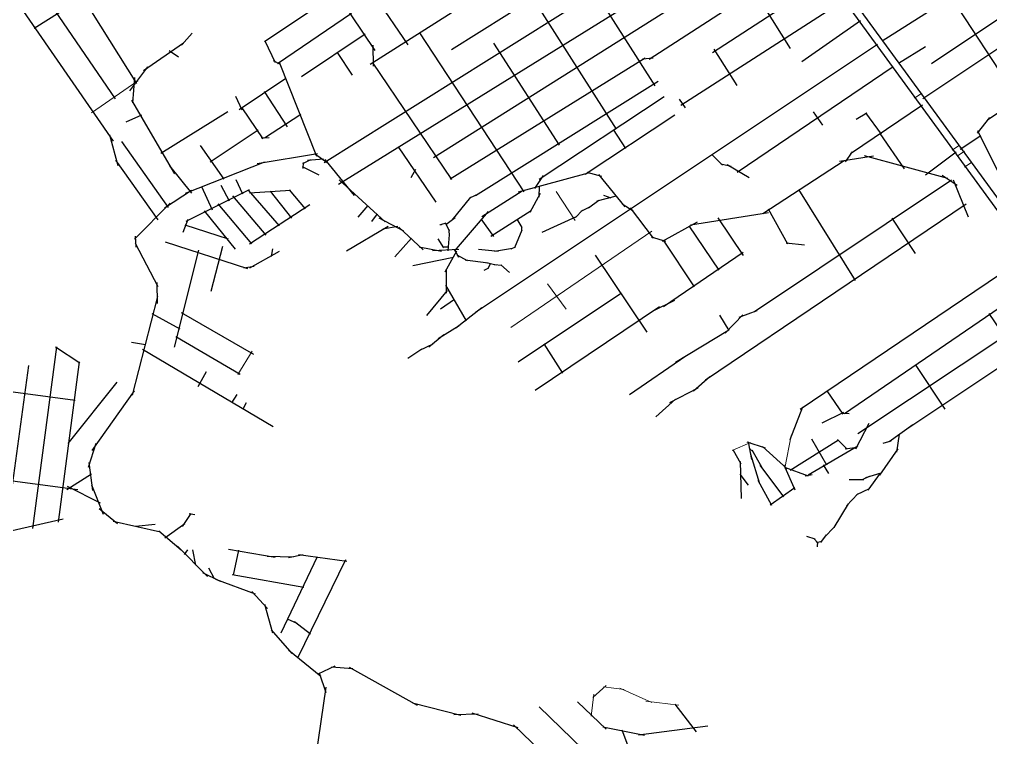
# Model space of a CAD drawing. Header units: inches. Extents: x 723419 to 759401, y 6910722 to 6968430.
# Drawn here: x 731647 to 733965, y 6946922 to 6948636 of the extents above; entities that cross this region are included whole.
import ezdxf

# ---------------------------------------------------------------- set-up
doc = ezdxf.new("R2010")
doc.units = ezdxf.units.IN
doc.header["$MEASUREMENT"] = 0
doc.layers.add('Linhas Axiais - Sao Jose', color=5, linetype='Continuous', lineweight=60)

msp = doc.modelspace()

# ---------------------------------------------------------------- linework, layer by layer
at = {"layer": 'Linhas Axiais - Sao Jose', "linetype": 'Continuous', "lineweight": 25}
for p, q in [((732609.3, 6950062.3), (734796.7, 6947058.9)), ((732628.4, 6950064.6), (734813.6, 6947066.9)), ((735162.9, 6949425.1), (733823.8, 6948530.3)), ((735076.6, 6949151.6), (733957.2, 6948395.7)), ((734845.5, 6949139.4), (733802.7, 6948446.7)), ((732325.3, 6949018.9), (731682.2, 6948614.4)), ((733226.6, 6948999.7), (732484.3, 6948528.6)), ((733422, 6948950.6), (732374.1, 6948293.6)), ((732677.9, 6948564.4), (733231.9, 6948911.6)), ((733495.9, 6948848), (732634.9, 6948305.2)), ((731632.2, 6948803.3), (731875.7, 6948446.2)), ((732943, 6948824.4), (733163.1, 6948477.8)), ((733537.9, 6948791.4), (733149.8, 6948540)), ((733246.9, 6948761.6), (732408.4, 6948241.7)), ((732447.3, 6948761), (732574.2, 6948575.5)), ((732829.4, 6948753.8), (733070.9, 6948374)), ((733577.5, 6948736.4), (733301.2, 6948555.9)), ((732391, 6948717.7), (732495.5, 6948561.6)), ((733846.3, 6948726), (734033.9, 6948438.9)), ((731626.9, 6948698.8), (731870.4, 6948345.7)), ((731797.4, 6948689.5), (731926.2, 6948483.4)), ((732406.8, 6948699.9), (732232.1, 6948582.5)), ((733875.9, 6948692.3), (733705.6, 6948583.8)), ((733616.8, 6948682.8), (733225.2, 6948430.3)), ((733421.6, 6948668.9), (733486.7, 6948566.7)), ((732439.9, 6948650), (732262.9, 6948529.7)), ((733654.2, 6948632.3), (733513.9, 6948535.1)), ((732059, 6948603), (732033.6, 6948574.8)), ((732472.4, 6948600.7), (732320.6, 6948498.8)), ((732601.7, 6948604.3), (732850.6, 6948224.7)), ((732038.7, 6948579.4), (731943.4, 6948513.4)), ((732233, 6948584.7), (732257, 6948532.9)), ((732490.3, 6948574.4), (732491.2, 6948524.4)), ((733695, 6948576.5), (732735.4, 6947936.8)), ((732778.6, 6948579.4), (732935.5, 6948335.6)), ((733809.5, 6948570.4), (733744.8, 6948530.8)), ((732004.7, 6948561.7), (732027, 6948546.3)), ((732405.4, 6948557.1), (732441, 6948502.6)), ((733303.9, 6948564.9), (733359.1, 6948478.2)), ((732252.4, 6948538.3), (732268.1, 6948530)), ((732267.2, 6948533.7), (732355.7, 6948309.8)), ((732488.7, 6948533.7), (732677.9, 6948254.2)), ((732674.7, 6948255.8), (733140.2, 6948543.9)), ((733134, 6948541.7), (733159.1, 6948544.3)), ((731952.6, 6948522.7), (731910.1, 6948465.8)), ((733732.4, 6948523.2), (733359.9, 6948270.6)), ((731922, 6948497.1), (731917.2, 6948436.7)), ((732283.2, 6948495.1), (732171.2, 6948419.9)), ((733171.4, 6948488.1), (732735.4, 6948215.2)), ((732231.5, 6948464.2), (732285.7, 6948379.7)), ((731914.4, 6948443.6), (732017.3, 6948267.7)), ((732162.8, 6948453), (732177.9, 6948420.4)), ((733185.9, 6948451.2), (732887.5, 6948254.1)), ((733221.6, 6948445.6), (733236.1, 6948424.9)), ((733801.9, 6948431.2), (733630.1, 6948315.3)), ((732144.1, 6948415.6), (731984.7, 6948316.2)), ((732177.6, 6948425.1), (732227.7, 6948351.3)), ((732319, 6948408.7), (732232.1, 6948352.6)), ((733541.2, 6948415.7), (733563.7, 6948383.5)), ((733669.5, 6948412.2), (733644.1, 6948396.9)), ((733704.1, 6948361.8), (733666.9, 6948413.3)), ((731938, 6948407.6), (731901.2, 6948390.7)), ((733211, 6948407.4), (732997.2, 6948265.7)), ((733933.8, 6948364.5), (733963, 6948401.6)), ((732216.8, 6948371.9), (732102.4, 6948295.3)), ((733063.9, 6948373.6), (733093.2, 6948327.5)), ((733700.5, 6948363.5), (733758.1, 6948279)), ((733933.8, 6948370.6), (733986, 6948264.7)), ((731861.9, 6948360.6), (731881.8, 6948287.6)), ((731890.5, 6948344.5), (732001.7, 6948187.3)), ((732223.9, 6948353.6), (732242.9, 6948354.5)), ((733892.5, 6948326), (733941.6, 6948359.2)), ((732078.2, 6948335), (732134.7, 6948255)), ((732358.4, 6948315.3), (732214.1, 6948291.2)), ((732351.2, 6948315.6), (732383.6, 6948292.5)), ((732550.8, 6948332.1), (732641.1, 6948200)), ((733634.4, 6948319.6), (733617.6, 6948295.7)), ((733809.6, 6948264.7), (733882.8, 6948319.6)), ((731876.6, 6948300), (731977.4, 6948157.6)), ((732231.9, 6948295.3), (732042.8, 6948220.2)), ((732341.9, 6948300.8), (732323, 6948291.6)), ((732324.4, 6948294.4), (732323.8, 6948280.4)), ((732372.6, 6948302.7), (732334.7, 6948299.5)), ((732376.1, 6948301.6), (732446.3, 6948215.4)), ((733299.7, 6948313.4), (733325.2, 6948288.1)), ((733615.5, 6948298.2), (733420.9, 6948171.8)), ((733604, 6948297.6), (733685.3, 6948310.2)), ((733862.4, 6948256.2), (733664.2, 6948310.5)), ((732005, 6948286.2), (732057.9, 6948221.1)), ((732321.8, 6948285.1), (732361.5, 6948265.4)), ((732592.3, 6948277.5), (732580.8, 6948257.9)), ((733001.2, 6948271.4), (733036.2, 6948262.2)), ((733345.7, 6948285.2), (733320.9, 6948290.6)), ((733388.8, 6948258.2), (733335.9, 6948288.7)), ((732163.6, 6948253.5), (732179.2, 6948219.5)), ((732409.9, 6948253), (732519.7, 6948152.7)), ((733004.6, 6948268.6), (732837.1, 6948223.3)), ((732897.2, 6948263.4), (732876.3, 6948232)), ((733028.9, 6948266.1), (733091.6, 6948189)), ((733871.2, 6948251.9), (733401.3, 6947937.6)), ((733885.3, 6948239.9), (733849, 6948263.1)), ((733912, 6948163.6), (733876.2, 6948252.1)), ((732057.6, 6948227.4), (731992.9, 6948185.2)), ((732195.1, 6948229.4), (732044.5, 6948153.7)), ((732081.6, 6948237), (732107.1, 6948181.6)), ((732128.1, 6948240), (732147.6, 6948203)), ((732192.6, 6948228.1), (732267.1, 6948143.3)), ((732293.9, 6948227.7), (732196, 6948221)), ((732245.7, 6948226.4), (732296, 6948161.7)), ((732290.5, 6948229.4), (732329, 6948183.8)), ((732846.7, 6948226.3), (732750.8, 6948165)), ((732887.5, 6948237.8), (732887, 6948211.5)), ((733506.3, 6948229.9), (733641.3, 6948012.9)), ((732155.4, 6948215.2), (732235.3, 6948121.1)), ((732680, 6948157.1), (732724.7, 6948211.9)), ((732743.7, 6948220), (732721.3, 6948209.5)), ((732889.4, 6948220.6), (732864.9, 6948175.1)), ((733005.2, 6948186.5), (733029.5, 6948204.6)), ((733025.7, 6948202.6), (733071.6, 6948214.9)), ((733040.8, 6948216.1), (733058.8, 6948210.1)), ((732007.1, 6948197.7), (731921.4, 6948111.1)), ((732088.3, 6948179.3), (732162.3, 6948087.2)), ((732120.2, 6948195.9), (732201, 6948100.6)), ((732340.3, 6948193.8), (732196, 6948099.8)), ((732478.3, 6948192.2), (732454.3, 6948164.2)), ((732765.7, 6948177.5), (732684.6, 6948083.1)), ((732772.4, 6948119), (732868.4, 6948179.5)), ((732974.4, 6948163.4), (732990.9, 6948180.6)), ((732987.8, 6948178.3), (733010.1, 6948189.4)), ((733085.4, 6948195.4), (733111.8, 6948178.7)), ((733104.3, 6948185.9), (733159.4, 6948113.7)), ((733906.4, 6948194.6), (733284.3, 6947774.8)), ((733434.1, 6948183.5), (733480, 6948100.7)), ((732049, 6948158.2), (732037.2, 6948127.1)), ((732500.6, 6948172.1), (732487.1, 6948153.6)), ((732504.5, 6948162.4), (732564, 6948131)), ((732664.9, 6948146.5), (732687.3, 6948163.2)), ((732747.9, 6948159.7), (732778.1, 6948117.6)), ((732833.8, 6948159.5), (732846.1, 6948139.1)), ((732894.6, 6948128.2), (732976.4, 6948165.3)), ((733248.9, 6948145.7), (733435.1, 6948175.4)), ((733314.1, 6948162.6), (733374.1, 6948072.2)), ((733729.4, 6948161.8), (733784.7, 6948077.4)), ((732042.2, 6948145.5), (732145.6, 6948112.4)), ((732527.4, 6948141.3), (732427.9, 6948082.6)), ((732550.2, 6948141.9), (732514.2, 6948135.5)), ((732552.7, 6948139.7), (732610.6, 6948086.2)), ((732650, 6948146.8), (732653.3, 6948145.7)), ((732664.7, 6948149.7), (732652.1, 6948145.7)), ((732664.1, 6948149.5), (732672.6, 6948131.7)), ((732671.7, 6948134.3), (732673, 6948117.6)), ((732846, 6948133.3), (732828.9, 6948090.6)), ((732845.4, 6948141.3), (732845.1, 6948130.4)), ((733181.9, 6948106.4), (733265.2, 6948152.6)), ((733244.6, 6948143.2), (733316.5, 6948037.5)), ((731923.6, 6948118.4), (731925, 6948092.6)), ((732583, 6948114), (732543.2, 6948069.5)), ((732645.3, 6948112.4), (732659.3, 6948091.1)), ((732673, 6948121.9), (732669.6, 6948083.6)), ((733154.9, 6948117.3), (733188.8, 6948106.4)), ((733183, 6948109.2), (733257.3, 6947997.3)), ((731923.4, 6948102), (731977.4, 6947998.3)), ((731994.6, 6948104.7), (732191.2, 6948041.2)), ((732074.8, 6948085.3), (732016.5, 6947854)), ((732131.9, 6948094.3), (732103.9, 6947986.3)), ((732251.1, 6948088.5), (732248.2, 6948069.9)), ((732600.8, 6948093), (732654.4, 6948082.8)), ((732633.1, 6948084.7), (732695.4, 6948087.4)), ((732672.2, 6948092.3), (732657.8, 6948092.3)), ((732685.6, 6948087.1), (732695.2, 6948068.6)), ((732742.6, 6948087.8), (732790.6, 6948082.9)), ((732824, 6948088.9), (732780.6, 6948082.4)), ((732830.2, 6948092.3), (732819.8, 6948087.5)), ((733476.7, 6948102.7), (733520.6, 6948097.9)), ((732267.3, 6948082.1), (732196.5, 6948042.1)), ((732683, 6948067.6), (732586, 6948048)), ((732690, 6948083), (732662.2, 6948032.8)), ((732691.2, 6948073.9), (732715.9, 6948060.8)), ((732711.2, 6948062.2), (732765.7, 6948055)), ((733020.8, 6948073.5), (733144.2, 6947889.8)), ((733374, 6948079.7), (733183.8, 6947949.7)), ((733510.5, 6947705.5), (734060, 6948077)), ((732182.8, 6948042.8), (732206.9, 6948046.9)), ((732665.3, 6948039.6), (732665.3, 6947982.5)), ((732756.1, 6948037.2), (732767.1, 6948043.2)), ((732760.6, 6948056.1), (732784.5, 6948049.8)), ((732771, 6948053.5), (732764.9, 6948041.3)), ((732779.7, 6948050.7), (732798.4, 6948049.5)), ((732796.3, 6948050.2), (732816.9, 6948032.2)), ((734097.6, 6948023.5), (733616, 6947694.4)), ((731974.8, 6948008.3), (731975.7, 6947958)), ((732663.9, 6948001.8), (732712.8, 6947916.2)), ((731976.8, 6947974.2), (731916.2, 6947739.1)), ((732667.9, 6947989), (732618.3, 6947928.9)), ((733083.9, 6947982.8), (732837, 6947818.2)), ((734137.9, 6947972.4), (733647.9, 6947646.7)), ((732685.7, 6947967.5), (732652, 6947944.1)), ((732750.4, 6947947.6), (732688.5, 6947899.1)), ((733174.5, 6947949.7), (732877.5, 6947750.6)), ((733210.2, 6947965.3), (733158.4, 6947939.9)), ((731963, 6947933.8), (732030.2, 6947897.2)), ((732033, 6947936.6), (732205.5, 6947836.6)), ((733318, 6947930.2), (733340.4, 6947893.4)), ((733373.7, 6947930.8), (733331.2, 6947886.8)), ((733407, 6947940), (733363.7, 6947924.7)), ((734170.2, 6947929.2), (733759.8, 6947654.7)), ((733960.3, 6947934.1), (734030.7, 6947830.4)), ((732696.2, 6947904.2), (732646.4, 6947873.5)), ((732020, 6947879.1), (732173.7, 6947789.5)), ((732659.7, 6947883.2), (732624.1, 6947854)), ((733337.8, 6947892.9), (733212.4, 6947817.4)), ((731735.3, 6947854.8), (731677.9, 6947420.6)), ((731733.4, 6947854.4), (731791.5, 6947815.9)), ((731948.3, 6947858.9), (731914.3, 6947865.1)), ((732633.3, 6947860.5), (732602, 6947845.7)), ((732898.5, 6947862), (732943, 6947791.6)), ((731940.7, 6947848.8), (732252.7, 6947664.3)), ((732607.3, 6947848.9), (732574.3, 6947826.3)), ((733103.2, 6947740.5), (733237.4, 6947833)), ((731668.4, 6947810.1), (731614.1, 6947407.5)), ((731789.6, 6947819), (731739.2, 6947435.7)), ((733784.4, 6947812.3), (733855.2, 6947705.7)), ((732092.7, 6947794.9), (732072.7, 6947759.1)), ((733294.7, 6947782.7), (733255.7, 6947748.9)), ((731879.5, 6947770.4), (731762.6, 6947623.9)), ((731780.1, 6947726.4), (731595.5, 6947751.3)), ((731920.7, 6947749.5), (731819.8, 6947606.9)), ((732165.9, 6947741), (732153.1, 6947720.5)), ((733266.3, 6947756.1), (733198.6, 6947720.5)), ((733573.7, 6947749.4), (733611.9, 6947693.5)), ((732187.9, 6947721), (732180, 6947705.5)), ((733212.4, 6947729.6), (733165.5, 6947687.7)), ((733515.5, 6947710.5), (733485.6, 6947632.5)), ((733562.6, 6947673), (733614.7, 6947698.4)), ((733608.6, 6947695.9), (733627.4, 6947695.7)), ((733674, 6947671.1), (733642.2, 6947610.5)), ((733779.5, 6947668.2), (733722.6, 6947627.7)), ((733746.9, 6947646.3), (733740.4, 6947603)), ((731829.3, 6947623.8), (731811.2, 6947566.1)), ((733382.9, 6947628), (733426.6, 6947613.7)), ((733395.1, 6947585.6), (733386.9, 6947627.5)), ((733486.8, 6947559.7), (733601.7, 6947632.2)), ((733537.7, 6947634.9), (733573.2, 6947572.6)), ((733599.1, 6947633), (733622.4, 6947610.3)), ((733708.4, 6947624.9), (733727.5, 6947629.8)), ((731786.7, 6947513.2), (731099, 6947603.6)), ((733349.5, 6947609.7), (733368.9, 6947574.9)), ((733399.1, 6947602.9), (733388.5, 6947612.7)), ((733413.9, 6947527.7), (733392.2, 6947597.6)), ((733395.2, 6947608.4), (733417.7, 6947568)), ((733420.2, 6947616.9), (733479.2, 6947563.4)), ((733529.3, 6947549.1), (733648.1, 6947617.9)), ((733617.3, 6947611.2), (733646.2, 6947614.8)), ((733743.2, 6947610.9), (733699.4, 6947548.4)), ((731812.4, 6947578.1), (731821.8, 6947511.7)), ((733367.3, 6947580.5), (733369.6, 6947492.2)), ((731818.7, 6947550.8), (731760, 6947513.5)), ((733366.5, 6947550.6), (733386.5, 6947524.5)), ((733471.1, 6947496.6), (733415, 6947572)), ((733471.6, 6947572.9), (733497.5, 6947512.9)), ((733473.2, 6947567.4), (733529.3, 6947546.8)), ((733565.5, 6947572.9), (733577.8, 6947552.1)), ((733703.1, 6947552.7), (733665.9, 6947542)), ((733701.1, 6947552.9), (733671.4, 6947512.2)), ((733442.6, 6947475.7), (733410.2, 6947535)), ((733522, 6947546.7), (733539.3, 6947549.6)), ((733627.4, 6947538), (733661.9, 6947538)), ((733675.2, 6947545.3), (733658.5, 6947536.8)), ((731840.7, 6947481.4), (731761.8, 6947521.4)), ((731818.7, 6947525.1), (731847.2, 6947455.4)), ((733438.4, 6947477.1), (733497.5, 6947518.4)), ((733674.6, 6947515.5), (733644.6, 6947501.3)), ((733648, 6947503.6), (733621.2, 6947475.3)), ((731837.2, 6947468.5), (731880.9, 6947432.8)), ((733624.6, 6947479.8), (733591, 6947422.9)), ((731751.4, 6947443), (731547, 6947396.2)), ((731870.4, 6947438), (731983.7, 6947412.7)), ((732056.4, 6947456.8), (732035.1, 6947425.7)), ((732065.9, 6947453.7), (732052.5, 6947455.7)), ((731971.4, 6947430.1), (731923.9, 6947425.4)), ((731979.5, 6947415), (732033, 6947370)), ((731994.1, 6947398.6), (732042.1, 6947433)), ((733592.5, 6947424.5), (733567.2, 6947399.5)), ((733545.9, 6947395.6), (733526.2, 6947401.5)), ((733552.1, 6947386.6), (733543, 6947396.8)), ((733562.2, 6947389.6), (733549.6, 6947386.7)), ((733552, 6947388.8), (733550.6, 6947377.4)), ((733572.4, 6947405.6), (733558.6, 6947387.3)), ((732024.6, 6947378.3), (732095.7, 6947306.3)), ((732048, 6947369.8), (732040.3, 6947358.5)), ((732059.9, 6947370), (732067.3, 6947333.1)), ((732145.9, 6947371.6), (732257.2, 6947352.3)), ((732169.8, 6947368.7), (732157, 6947309.8)), ((732237.9, 6947354.7), (732300.2, 6947352.9)), ((732357.6, 6947353.1), (732270.8, 6947171)), ((732289.5, 6947351.8), (732324.5, 6947358.8)), ((732425.4, 6947345.7), (732310.8, 6947111.5)), ((732312.9, 6947358.5), (732428.1, 6947343.1)), ((732112.4, 6947300.9), (732099, 6947326.2)), ((732084, 6947316.1), (732125.8, 6947294.8)), ((732114.9, 6947299.6), (732209.9, 6947265.2)), ((732154.7, 6947311.3), (732325.8, 6947281.1)), ((732202, 6947270.2), (732238.9, 6947229.9)), ((732232.1, 6947239.8), (732250.7, 6947171.6)), ((732286.1, 6947204.9), (732309, 6947195)), ((732342, 6947168.3), (732303.5, 6947198.2)), ((732247.6, 6947179.2), (732297.5, 6947122.6)), ((732289.9, 6947130.7), (732366.1, 6947068.3)), ((732360.2, 6947073.7), (732400.5, 6947093.1)), ((732391.5, 6947090.3), (732442.5, 6947087)), ((732433.7, 6947089.5), (732596.4, 6946999.2)), ((732362.7, 6947076.2), (732378.6, 6947029.6)), ((732378, 6947042.3), (732354.6, 6946878.3)), ((732584.9, 6947004.3), (732700.3, 6946975.5)), ((732887.1, 6946995.1), (733052.2, 6946835.8)), ((732978.6, 6947007.1), (733047.1, 6946942.2)), ((733211.1, 6947001.7), (733262.3, 6946935.3)), ((732683.4, 6946977), (732741.6, 6946978.4)), ((732726.6, 6946980.9), (732836.4, 6946945.9)), ((732826, 6946951.8), (732958, 6946826.4)), ((733124.5, 6946928.1), (733289.9, 6946949.6)), ((733039.5, 6946947.5), (733138.9, 6946927.4)), ((733084.7, 6946940.6), (733119.6, 6946848.9))]:
    msp.add_line(p, q, dxfattribs=at)
at = {"layer": 'Linhas Axiais - Sao Jose', "lineweight": 0}
for p, q in [((731819, 6948412.9), (731929.7, 6948489.2)), ((733782.8, 6948448.3), (733800.4, 6948459.9)), ((733890.5, 6948336.2), (733873, 6948323.8)), ((733884.7, 6948309.3), (733902.2, 6948321.5)), ((733902.6, 6948283.1), (733920.2, 6948295)), ((732928.2, 6948225.6), (732973.3, 6948156.4)), ((732819.7, 6947900.7), (733156.6, 6948130.8)), ((732907, 6948004.7), (732952, 6947944.7)), ((732202.3, 6947844), (732168.4, 6947788.4)), ((733392, 6947626.4), (733348.3, 6947606.6)), ((733473.9, 6947565), (733488.5, 6947642.7)), ((733015.1, 6947017.5), (733047.5, 6947046)), ((733040.8, 6947042.5), (733090.6, 6947036.2)), ((733011.2, 6946972.7), (733017.9, 6947025.2)), ((733080.3, 6947039.7), (733156.5, 6947005.1)), ((733142.1, 6947009), (733221.1, 6946998.8))]:
    msp.add_line(p, q, dxfattribs=at)

doc.saveas('drawing.dxf')
